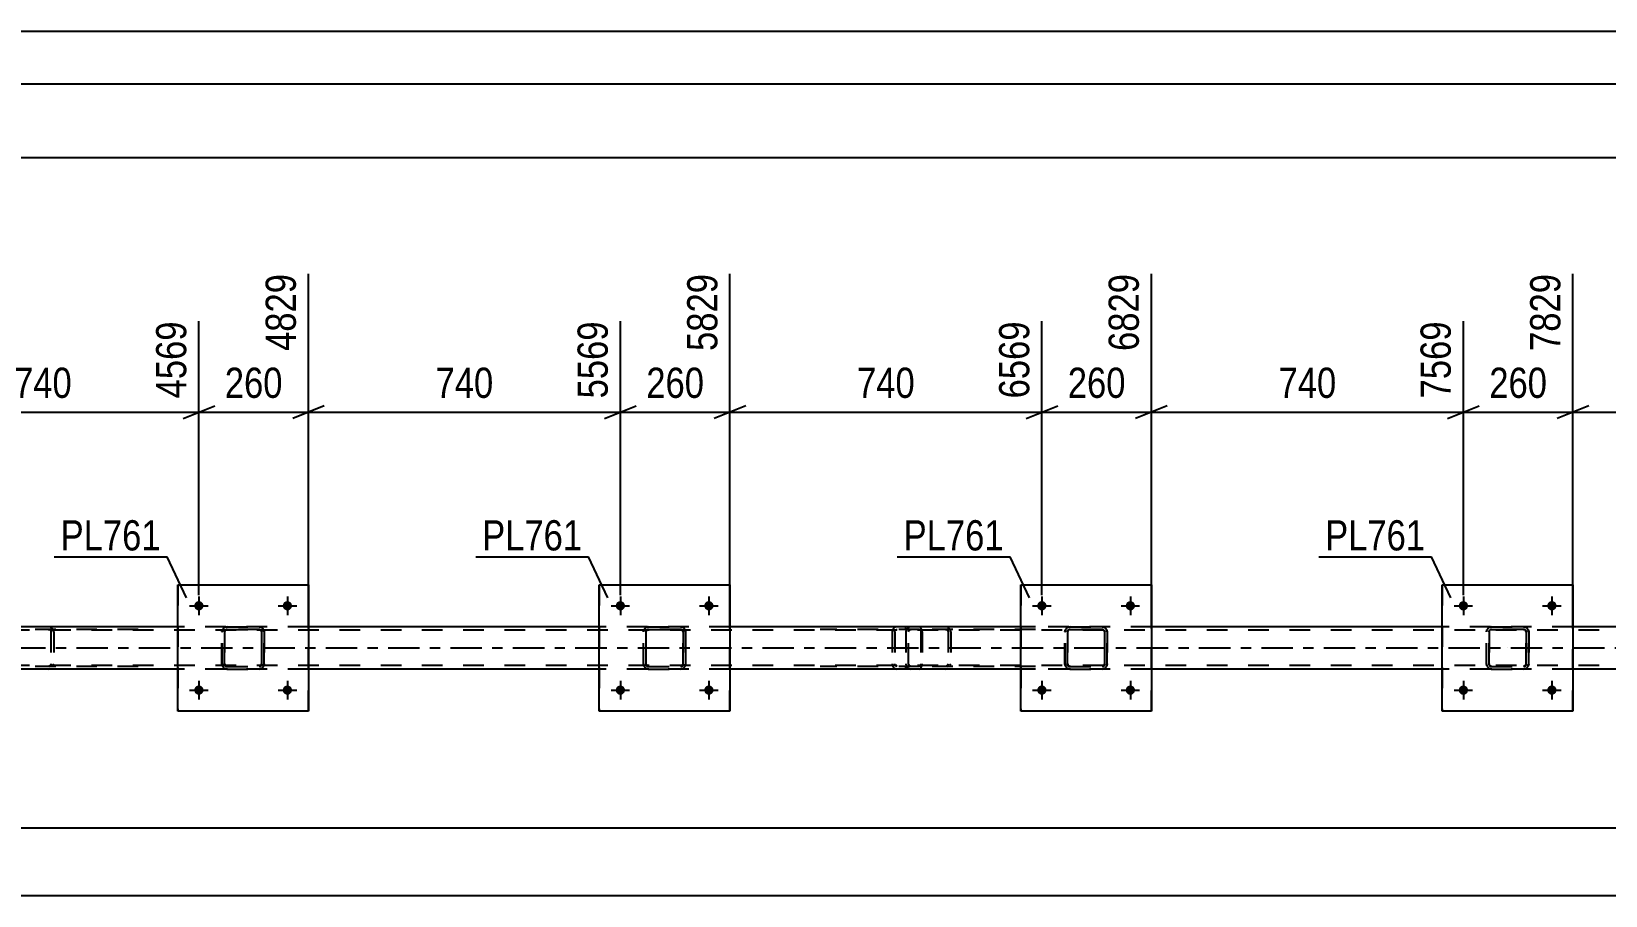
# Model space of a CAD drawing. Header units: millimetres. Extents: x 0 to 841, y 0 to 594.
# Drawn here: x 228.2 to 377.6, y 512 to 594 of the extents above; entities that cross this region are included whole.
import ezdxf

# ---------------------------------------------------------------- set-up
doc = ezdxf.new("R2010")
doc.units = ezdxf.units.MM
doc.linetypes.add('DXK_LINE_DOT2', pattern=[3.9198, 1.9599, -1.9599])
doc.linetypes.add('DXK_LINE_DOT3', pattern=[5.9187, 2.979, -0.9799, 0.9799, -0.9799])
doc.styles.add('Arial Narrow', font='ARIALN.TTF', dxfattribs={"height": 0.2})

# ---------------------------------------------------------------- blocks, each defined once
blk = doc.blocks.new('Unknown-317311647-1113')
at = {"color": 5, "linetype": 'Continuous'}
for p, q in [((841, 594), (0, 594)), ((836, 589), (5, 589))]:
    blk.add_line(p, q, dxfattribs=at)
blk = doc.blocks.new('Bolt-317311647-1471 - 1424')
at = {"linetype": 'Continuous'}
for points in [[(243.64, 539.53), (243.65, 539.62), (243.68, 539.71), (243.72, 539.79), (243.78, 539.86), (243.86, 539.91), (243.94, 539.95), (244.03, 539.97), (244.12, 539.97), (244.21, 539.95), (244.3, 539.91), (244.37, 539.86), (244.43, 539.79), (244.48, 539.71), (244.51, 539.62), (244.52, 539.53), (244.51, 539.44), (244.48, 539.35), (244.43, 539.27), (244.37, 539.21), (244.3, 539.15), (244.21, 539.11), (244.12, 539.1), (244.03, 539.1), (243.94, 539.11), (243.86, 539.15), (243.78, 539.21), (243.72, 539.27), (243.68, 539.35), (243.65, 539.44)], [(252.04, 539.53), (252.05, 539.62), (252.08, 539.71), (252.12, 539.79), (252.18, 539.86), (252.26, 539.91), (252.34, 539.95), (252.43, 539.97), (252.52, 539.97), (252.61, 539.95), (252.7, 539.91), (252.77, 539.86), (252.83, 539.79), (252.88, 539.71), (252.91, 539.62), (252.92, 539.53), (252.91, 539.44), (252.88, 539.35), (252.83, 539.27), (252.77, 539.21), (252.7, 539.15), (252.61, 539.11), (252.52, 539.1), (252.43, 539.1), (252.34, 539.11), (252.26, 539.15), (252.18, 539.21), (252.12, 539.27), (252.08, 539.35), (252.05, 539.44)]]:
    blk.add_hatch(color=1, dxfattribs=at).paths.add_polyline_path(points)
at = {"color": 1, "linetype": 'Continuous'}
for p, q in [((243.2, 539.53), (244.96, 539.53)), ((244.08, 540.41), (244.08, 538.65)), ((251.6, 539.53), (253.36, 539.53)), ((252.48, 540.41), (252.48, 538.65))]:
    blk.add_line(p, q, dxfattribs=at)
blk = doc.blocks.new('Part-317311647-1500 - 1424')
at = {"color": 7, "linetype": 'DXK_LINE_DOT2'}
for p, q in [((710.15, 537.21), (114.08, 537.21)), ((254.48, 537.53), (242.08, 537.53)), ((294.48, 537.53), (282.08, 537.53)), ((334.48, 537.53), (322.08, 537.53)), ((374.48, 537.53), (362.08, 537.53)), ((710.15, 533.85), (114.08, 533.85)), ((254.48, 533.53), (242.08, 533.53)), ((294.48, 533.53), (282.08, 533.53)), ((334.48, 533.53), (322.08, 533.53)), ((374.48, 533.53), (362.08, 533.53))]:
    blk.add_line(p, q, dxfattribs=at)
at = {"color": 2, "linetype": 'Continuous'}
for p, q in [((242.08, 537.53), (214.48, 537.53)), ((282.08, 537.53), (254.48, 537.53)), ((322.08, 537.53), (294.48, 537.53)), ((362.08, 537.53), (334.48, 537.53)), ((402.08, 537.53), (374.48, 537.53)), ((242.08, 533.53), (214.48, 533.53)), ((282.08, 533.53), (254.48, 533.53)), ((322.08, 533.53), (294.48, 533.53)), ((362.08, 533.53), (334.48, 533.53)), ((402.08, 533.53), (374.48, 533.53))]:
    blk.add_line(p, q, dxfattribs=at)
at = {"color": 7, "linetype": 'DXK_LINE_DOT3'}
blk.add_line((114.08, 535.53), (710.15, 535.53), dxfattribs=at)
blk = doc.blocks.new('Part-317311647-1552 - 1424')
at = {"color": 7, "linetype": 'DXK_LINE_DOT2'}
for p, q in [((311.21, 537.21), (311.17, 537.05)), ((311.17, 537.05), (311.17, 534.01)), ((311.21, 537.24), (311.21, 537.21)), ((311.43, 537.05), (311.45, 537.15)), ((311.43, 534.01), (311.43, 537.05)), ((311.45, 537.15), (311.51, 537.22)), ((311.69, 537.53), (311.49, 537.5)), ((311.51, 537.22), (311.59, 537.28)), ((311.59, 537.28), (311.69, 537.29)), ((323.46, 537.53), (311.69, 537.53)), ((323.46, 537.29), (311.69, 537.29)), ((315.12, 537.5), (314.92, 537.53)), ((314.92, 537.29), (315.02, 537.28)), ((315.02, 537.28), (315.1, 537.22)), ((315.1, 537.22), (315.16, 537.15)), ((315.16, 537.15), (315.18, 537.05)), ((315.18, 537.05), (315.18, 534.01)), ((315.4, 537.21), (315.39, 537.24)), ((315.43, 537.05), (315.4, 537.21)), ((315.43, 537.05), (315.43, 534.01)), ((311.17, 534.01), (311.18, 533.98)), ((311.18, 533.98), (311.2, 533.88)), ((311.2, 533.88), (311.21, 533.83)), ((311.45, 533.92), (311.43, 534.01)), ((311.51, 533.84), (311.45, 533.92)), ((311.49, 533.57), (311.69, 533.53)), ((311.59, 533.79), (311.51, 533.84)), ((311.69, 533.77), (311.59, 533.79)), ((323.46, 533.77), (311.69, 533.77)), ((323.46, 533.53), (311.69, 533.53)), ((315.02, 533.79), (314.92, 533.77)), ((314.92, 533.53), (315.12, 533.57)), ((315.1, 533.84), (315.02, 533.79)), ((315.16, 533.92), (315.1, 533.84)), ((315.18, 534.01), (315.16, 533.92)), ((315.39, 533.83), (315.4, 533.88)), ((315.4, 533.88), (315.42, 533.98)), ((315.42, 533.98), (315.43, 534.01))]:
    blk.add_line(p, q, dxfattribs=at)
for centre, start, end in [((311.67, 537.03), 110.7583, 155.68), ((314.94, 537.03), 24.32, 69.2417), ((311.67, 534.03), 204.32, 249.2417)]:
    blk.add_arc(centre, 0.496, start, end, dxfattribs=at)
blk = doc.blocks.new('Bolt-317311647-1465 - 1424')
at = {"linetype": 'Continuous'}
for points in [[(363.64, 539.53), (363.65, 539.62), (363.68, 539.71), (363.72, 539.79), (363.79, 539.86), (363.86, 539.91), (363.94, 539.95), (364.03, 539.97), (364.13, 539.97), (364.22, 539.95), (364.3, 539.91), (364.38, 539.86), (364.44, 539.79), (364.48, 539.71), (364.51, 539.62), (364.52, 539.53), (364.51, 539.44), (364.48, 539.35), (364.44, 539.27), (364.38, 539.21), (364.3, 539.15), (364.22, 539.11), (364.13, 539.1), (364.03, 539.1), (363.94, 539.11), (363.86, 539.15), (363.79, 539.21), (363.72, 539.27), (363.68, 539.35), (363.65, 539.44)], [(372.04, 539.53), (372.05, 539.62), (372.08, 539.71), (372.12, 539.79), (372.19, 539.86), (372.26, 539.91), (372.34, 539.95), (372.43, 539.97), (372.53, 539.97), (372.62, 539.95), (372.7, 539.91), (372.78, 539.86), (372.84, 539.79), (372.88, 539.71), (372.91, 539.62), (372.92, 539.53), (372.91, 539.44), (372.88, 539.35), (372.84, 539.27), (372.78, 539.21), (372.7, 539.15), (372.62, 539.11), (372.53, 539.1), (372.43, 539.1), (372.34, 539.11), (372.26, 539.15), (372.19, 539.21), (372.12, 539.27), (372.08, 539.35), (372.05, 539.44)]]:
    blk.add_hatch(color=1, dxfattribs=at).paths.add_polyline_path(points)
at = {"color": 1, "linetype": 'Continuous'}
for p, q in [((363.2, 539.53), (364.96, 539.53)), ((364.08, 540.41), (364.08, 538.65)), ((371.6, 539.53), (373.36, 539.53)), ((372.48, 540.41), (372.48, 538.65))]:
    blk.add_line(p, q, dxfattribs=at)
blk = doc.blocks.new('Bolt-317311647-1466 - 1424')
at = {"linetype": 'Continuous'}
for points in [[(363.64, 531.53), (363.65, 531.62), (363.68, 531.71), (363.72, 531.79), (363.79, 531.86), (363.86, 531.91), (363.94, 531.95), (364.03, 531.97), (364.13, 531.97), (364.22, 531.95), (364.3, 531.91), (364.38, 531.86), (364.44, 531.79), (364.48, 531.71), (364.51, 531.62), (364.52, 531.53), (364.51, 531.44), (364.48, 531.35), (364.44, 531.27), (364.38, 531.21), (364.3, 531.15), (364.22, 531.11), (364.13, 531.1), (364.03, 531.1), (363.94, 531.11), (363.86, 531.15), (363.79, 531.21), (363.72, 531.27), (363.68, 531.35), (363.65, 531.44)], [(372.04, 531.53), (372.05, 531.62), (372.08, 531.71), (372.12, 531.79), (372.19, 531.86), (372.26, 531.91), (372.34, 531.95), (372.43, 531.97), (372.53, 531.97), (372.62, 531.95), (372.7, 531.91), (372.78, 531.86), (372.84, 531.79), (372.88, 531.71), (372.91, 531.62), (372.92, 531.53), (372.91, 531.44), (372.88, 531.35), (372.84, 531.27), (372.78, 531.21), (372.7, 531.15), (372.62, 531.11), (372.53, 531.1), (372.43, 531.1), (372.34, 531.11), (372.26, 531.15), (372.19, 531.21), (372.12, 531.27), (372.08, 531.35), (372.05, 531.44)]]:
    blk.add_hatch(color=1, dxfattribs=at).paths.add_polyline_path(points)
at = {"color": 1, "linetype": 'Continuous'}
for p, q in [((364.08, 532.41), (364.08, 530.65)), ((372.48, 532.41), (372.48, 530.65)), ((363.2, 531.53), (364.96, 531.53)), ((371.6, 531.53), (373.36, 531.53))]:
    blk.add_line(p, q, dxfattribs=at)
blk = doc.blocks.new('Bolt-317311647-1467 - 1424')
at = {"linetype": 'Continuous'}
for points in [[(323.64, 539.53), (323.65, 539.62), (323.68, 539.71), (323.72, 539.79), (323.78, 539.86), (323.86, 539.91), (323.94, 539.95), (324.03, 539.97), (324.12, 539.97), (324.21, 539.95), (324.3, 539.91), (324.37, 539.86), (324.43, 539.79), (324.48, 539.71), (324.51, 539.62), (324.52, 539.53), (324.51, 539.44), (324.48, 539.35), (324.43, 539.27), (324.37, 539.21), (324.3, 539.15), (324.21, 539.11), (324.12, 539.1), (324.03, 539.1), (323.94, 539.11), (323.86, 539.15), (323.78, 539.21), (323.72, 539.27), (323.68, 539.35), (323.65, 539.44)], [(332.04, 539.53), (332.05, 539.62), (332.08, 539.71), (332.12, 539.79), (332.18, 539.86), (332.26, 539.91), (332.34, 539.95), (332.43, 539.97), (332.52, 539.97), (332.61, 539.95), (332.7, 539.91), (332.77, 539.86), (332.83, 539.79), (332.88, 539.71), (332.91, 539.62), (332.92, 539.53), (332.91, 539.44), (332.88, 539.35), (332.83, 539.27), (332.77, 539.21), (332.7, 539.15), (332.61, 539.11), (332.52, 539.1), (332.43, 539.1), (332.34, 539.11), (332.26, 539.15), (332.18, 539.21), (332.12, 539.27), (332.08, 539.35), (332.05, 539.44)]]:
    blk.add_hatch(color=1, dxfattribs=at).paths.add_polyline_path(points)
at = {"color": 1, "linetype": 'Continuous'}
for p, q in [((323.2, 539.53), (324.96, 539.53)), ((324.08, 540.41), (324.08, 538.65)), ((331.6, 539.53), (333.36, 539.53)), ((332.48, 540.41), (332.48, 538.65))]:
    blk.add_line(p, q, dxfattribs=at)
blk = doc.blocks.new('Bolt-317311647-1468 - 1424')
at = {"linetype": 'Continuous'}
for points in [[(323.64, 531.53), (323.65, 531.62), (323.68, 531.71), (323.72, 531.79), (323.78, 531.86), (323.86, 531.91), (323.94, 531.95), (324.03, 531.97), (324.12, 531.97), (324.21, 531.95), (324.3, 531.91), (324.37, 531.86), (324.43, 531.79), (324.48, 531.71), (324.51, 531.62), (324.52, 531.53), (324.51, 531.44), (324.48, 531.35), (324.43, 531.27), (324.37, 531.21), (324.3, 531.15), (324.21, 531.11), (324.12, 531.1), (324.03, 531.1), (323.94, 531.11), (323.86, 531.15), (323.78, 531.21), (323.72, 531.27), (323.68, 531.35), (323.65, 531.44)], [(332.04, 531.53), (332.05, 531.62), (332.08, 531.71), (332.12, 531.79), (332.18, 531.86), (332.26, 531.91), (332.34, 531.95), (332.43, 531.97), (332.52, 531.97), (332.61, 531.95), (332.7, 531.91), (332.77, 531.86), (332.83, 531.79), (332.88, 531.71), (332.91, 531.62), (332.92, 531.53), (332.91, 531.44), (332.88, 531.35), (332.83, 531.27), (332.77, 531.21), (332.7, 531.15), (332.61, 531.11), (332.52, 531.1), (332.43, 531.1), (332.34, 531.11), (332.26, 531.15), (332.18, 531.21), (332.12, 531.27), (332.08, 531.35), (332.05, 531.44)]]:
    blk.add_hatch(color=1, dxfattribs=at).paths.add_polyline_path(points)
at = {"color": 1, "linetype": 'Continuous'}
for p, q in [((324.08, 532.41), (324.08, 530.65)), ((332.48, 532.41), (332.48, 530.65)), ((323.2, 531.53), (324.96, 531.53)), ((331.6, 531.53), (333.36, 531.53))]:
    blk.add_line(p, q, dxfattribs=at)
blk = doc.blocks.new('Bolt-317311647-1469 - 1424')
at = {"linetype": 'Continuous'}
for points in [[(283.64, 539.53), (283.65, 539.62), (283.68, 539.71), (283.72, 539.79), (283.78, 539.86), (283.86, 539.91), (283.94, 539.95), (284.03, 539.97), (284.12, 539.97), (284.21, 539.95), (284.3, 539.91), (284.37, 539.86), (284.43, 539.79), (284.48, 539.71), (284.51, 539.62), (284.52, 539.53), (284.51, 539.44), (284.48, 539.35), (284.43, 539.27), (284.37, 539.21), (284.3, 539.15), (284.21, 539.11), (284.12, 539.1), (284.03, 539.1), (283.94, 539.11), (283.86, 539.15), (283.78, 539.21), (283.72, 539.27), (283.68, 539.35), (283.65, 539.44)], [(292.04, 539.53), (292.05, 539.62), (292.08, 539.71), (292.12, 539.79), (292.18, 539.86), (292.26, 539.91), (292.34, 539.95), (292.43, 539.97), (292.52, 539.97), (292.61, 539.95), (292.7, 539.91), (292.77, 539.86), (292.83, 539.79), (292.88, 539.71), (292.91, 539.62), (292.92, 539.53), (292.91, 539.44), (292.88, 539.35), (292.83, 539.27), (292.77, 539.21), (292.7, 539.15), (292.61, 539.11), (292.52, 539.1), (292.43, 539.1), (292.34, 539.11), (292.26, 539.15), (292.18, 539.21), (292.12, 539.27), (292.08, 539.35), (292.05, 539.44)]]:
    blk.add_hatch(color=1, dxfattribs=at).paths.add_polyline_path(points)
at = {"color": 1, "linetype": 'Continuous'}
for p, q in [((283.2, 539.53), (284.96, 539.53)), ((284.08, 540.41), (284.08, 538.65)), ((291.6, 539.53), (293.36, 539.53)), ((292.48, 540.41), (292.48, 538.65))]:
    blk.add_line(p, q, dxfattribs=at)
blk = doc.blocks.new('Bolt-317311647-1470 - 1424')
at = {"linetype": 'Continuous'}
for points in [[(283.64, 531.53), (283.65, 531.62), (283.68, 531.71), (283.72, 531.79), (283.78, 531.86), (283.86, 531.91), (283.94, 531.95), (284.03, 531.97), (284.12, 531.97), (284.21, 531.95), (284.3, 531.91), (284.37, 531.86), (284.43, 531.79), (284.48, 531.71), (284.51, 531.62), (284.52, 531.53), (284.51, 531.44), (284.48, 531.35), (284.43, 531.27), (284.37, 531.21), (284.3, 531.15), (284.21, 531.11), (284.12, 531.1), (284.03, 531.1), (283.94, 531.11), (283.86, 531.15), (283.78, 531.21), (283.72, 531.27), (283.68, 531.35), (283.65, 531.44)], [(292.04, 531.53), (292.05, 531.62), (292.08, 531.71), (292.12, 531.79), (292.18, 531.86), (292.26, 531.91), (292.34, 531.95), (292.43, 531.97), (292.52, 531.97), (292.61, 531.95), (292.7, 531.91), (292.77, 531.86), (292.83, 531.79), (292.88, 531.71), (292.91, 531.62), (292.92, 531.53), (292.91, 531.44), (292.88, 531.35), (292.83, 531.27), (292.77, 531.21), (292.7, 531.15), (292.61, 531.11), (292.52, 531.1), (292.43, 531.1), (292.34, 531.11), (292.26, 531.15), (292.18, 531.21), (292.12, 531.27), (292.08, 531.35), (292.05, 531.44)]]:
    blk.add_hatch(color=1, dxfattribs=at).paths.add_polyline_path(points)
at = {"color": 1, "linetype": 'Continuous'}
for p, q in [((284.08, 532.41), (284.08, 530.65)), ((292.48, 532.41), (292.48, 530.65)), ((283.2, 531.53), (284.96, 531.53)), ((291.6, 531.53), (293.36, 531.53))]:
    blk.add_line(p, q, dxfattribs=at)
blk = doc.blocks.new('Bolt-317311647-1472 - 1424')
at = {"linetype": 'Continuous'}
for points in [[(243.64, 531.53), (243.65, 531.62), (243.68, 531.71), (243.72, 531.79), (243.78, 531.86), (243.86, 531.91), (243.94, 531.95), (244.03, 531.97), (244.12, 531.97), (244.21, 531.95), (244.3, 531.91), (244.37, 531.86), (244.43, 531.79), (244.48, 531.71), (244.51, 531.62), (244.52, 531.53), (244.51, 531.44), (244.48, 531.35), (244.43, 531.27), (244.37, 531.21), (244.3, 531.15), (244.21, 531.11), (244.12, 531.1), (244.03, 531.1), (243.94, 531.11), (243.86, 531.15), (243.78, 531.21), (243.72, 531.27), (243.68, 531.35), (243.65, 531.44)], [(252.04, 531.53), (252.05, 531.62), (252.08, 531.71), (252.12, 531.79), (252.18, 531.86), (252.26, 531.91), (252.34, 531.95), (252.43, 531.97), (252.52, 531.97), (252.61, 531.95), (252.7, 531.91), (252.77, 531.86), (252.83, 531.79), (252.88, 531.71), (252.91, 531.62), (252.92, 531.53), (252.91, 531.44), (252.88, 531.35), (252.83, 531.27), (252.77, 531.21), (252.7, 531.15), (252.61, 531.11), (252.52, 531.1), (252.43, 531.1), (252.34, 531.11), (252.26, 531.15), (252.18, 531.21), (252.12, 531.27), (252.08, 531.35), (252.05, 531.44)]]:
    blk.add_hatch(color=1, dxfattribs=at).paths.add_polyline_path(points)
at = {"color": 1, "linetype": 'Continuous'}
for p, q in [((244.08, 532.41), (244.08, 530.65)), ((252.48, 532.41), (252.48, 530.65)), ((243.2, 531.53), (244.96, 531.53)), ((251.6, 531.53), (253.36, 531.53))]:
    blk.add_line(p, q, dxfattribs=at)
blk = doc.blocks.new('Part-317311647-1551 - 1424')
at = {"color": 7, "linetype": 'DXK_LINE_DOT2'}
for p, q in [((226.07, 537.21), (226.04, 537.05)), ((226.04, 537.05), (226.04, 534.01)), ((226.08, 537.24), (226.07, 537.21)), ((226.3, 537.05), (226.32, 537.15)), ((226.3, 534.01), (226.3, 537.05)), ((226.32, 537.15), (226.37, 537.22)), ((226.55, 537.53), (226.36, 537.5)), ((226.37, 537.22), (226.45, 537.28)), ((226.45, 537.28), (226.55, 537.29)), ((238.33, 537.53), (226.55, 537.53)), ((238.33, 537.29), (226.55, 537.29)), ((229.98, 537.5), (229.79, 537.53)), ((229.79, 537.29), (229.88, 537.28)), ((229.88, 537.28), (229.97, 537.22)), ((229.97, 537.22), (230.02, 537.15)), ((230.02, 537.15), (230.04, 537.05)), ((230.04, 537.05), (230.04, 534.01)), ((230.26, 537.21), (230.26, 537.24)), ((230.3, 537.05), (230.26, 537.21)), ((230.3, 537.05), (230.3, 534.01)), ((226.04, 534.01), (226.05, 533.98)), ((226.05, 533.98), (226.07, 533.88)), ((226.07, 533.88), (226.08, 533.83)), ((226.32, 533.92), (226.3, 534.01)), ((226.37, 533.84), (226.32, 533.92)), ((226.36, 533.57), (226.55, 533.53)), ((226.45, 533.79), (226.37, 533.84)), ((226.55, 533.77), (226.45, 533.79)), ((238.33, 533.77), (226.55, 533.77)), ((238.33, 533.53), (226.55, 533.53)), ((229.88, 533.79), (229.79, 533.77)), ((229.79, 533.53), (229.98, 533.57)), ((229.97, 533.84), (229.88, 533.79)), ((230.02, 533.92), (229.97, 533.84)), ((230.04, 534.01), (230.02, 533.92)), ((230.26, 533.83), (230.27, 533.88)), ((230.27, 533.88), (230.29, 533.98)), ((230.29, 533.98), (230.3, 534.01))]:
    blk.add_line(p, q, dxfattribs=at)
for centre, start, end in [((226.53, 537.03), 110.7583, 155.68), ((229.81, 537.03), 24.32, 69.2417), ((226.53, 534.03), 204.32, 249.2417)]:
    blk.add_arc(centre, 0.496, start, end, dxfattribs=at)
blk = doc.blocks.new('Part-317311647-1612 - 1424')
at = {"color": 2, "linetype": 'Continuous'}
for p, q in [((362.08, 529.53), (362.08, 541.53)), ((362.08, 541.53), (362.08, 541.53)), ((362.08, 541.53), (374.48, 541.53)), ((374.48, 541.53), (374.48, 529.53)), ((362.08, 529.53), (362.08, 529.53)), ((374.48, 529.53), (362.08, 529.53))]:
    blk.add_line(p, q, dxfattribs=at)
at = {"color": 7, "linetype": 'DXK_LINE_DOT2'}
for p, q in [((362.08, 541.53), (362.08, 529.53)), ((362.08, 541.53), (362.08, 541.53)), ((374.48, 529.53), (374.48, 541.53)), ((362.08, 529.53), (362.08, 529.53))]:
    blk.add_line(p, q, dxfattribs=at)
blk = doc.blocks.new('Part-317311647-1613 - 1424')
at = {"color": 7, "linetype": 'DXK_LINE_DOT2'}
for p, q in [((366.28, 537.05), (366.31, 537.24)), ((366.32, 537.24), (366.28, 537.05)), ((366.28, 534.01), (366.28, 537.05)), ((366.28, 537.05), (366.28, 537.05)), ((366.28, 534.01), (366.28, 537.05)), ((366.53, 537.15), (366.52, 537.05)), ((366.52, 537.05), (366.54, 537.14)), ((366.52, 534.01), (366.52, 537.05)), ((366.52, 537.05), (366.52, 537.05)), ((366.52, 537.05), (366.52, 534.01)), ((366.59, 537.22), (366.53, 537.15)), ((366.54, 537.14), (366.59, 537.22)), ((366.57, 537.5), (366.76, 537.53)), ((366.76, 537.53), (366.58, 537.5)), ((366.66, 537.28), (366.59, 537.22)), ((366.59, 537.22), (366.67, 537.27)), ((366.76, 537.29), (366.66, 537.28)), ((366.67, 537.27), (366.76, 537.29)), ((366.76, 537.53), (369.8, 537.53)), ((366.76, 537.53), (366.76, 537.53)), ((366.76, 537.53), (369.8, 537.53)), ((366.76, 537.29), (369.8, 537.29)), ((366.76, 537.29), (366.76, 537.29)), ((369.8, 537.29), (366.76, 537.29)), ((369.8, 537.53), (369.8, 537.53)), ((369.8, 537.53), (369.98, 537.5)), ((369.98, 537.5), (369.8, 537.53)), ((369.8, 537.29), (369.8, 537.29)), ((369.8, 537.29), (369.89, 537.27)), ((369.89, 537.28), (369.8, 537.29)), ((369.89, 537.28), (369.89, 537.27)), ((369.97, 537.22), (369.89, 537.28)), ((369.89, 537.27), (369.97, 537.22)), ((369.97, 537.22), (370.02, 537.14)), ((370.02, 537.15), (369.97, 537.22)), ((370.04, 537.05), (370.02, 537.15)), ((370.02, 537.14), (370.04, 537.05)), ((370.04, 534.01), (370.04, 537.05)), ((370.04, 537.05), (370.04, 537.05)), ((370.04, 537.05), (370.04, 534.01)), ((370.24, 537.24), (370.28, 537.05)), ((370.28, 537.05), (370.24, 537.24)), ((370.28, 534.01), (370.28, 537.05)), ((370.28, 537.05), (370.28, 537.05)), ((370.28, 537.05), (370.28, 534.01)), ((366.28, 534.01), (366.28, 534.01)), ((366.31, 533.83), (366.28, 534.01)), ((366.28, 534.01), (366.32, 533.83)), ((366.52, 534.01), (366.52, 534.01)), ((366.54, 533.92), (366.52, 534.01)), ((366.52, 534.01), (366.53, 533.92)), ((366.53, 533.92), (366.59, 533.84)), ((366.59, 533.84), (366.54, 533.92)), ((366.57, 533.57), (366.58, 533.57)), ((366.76, 533.53), (366.57, 533.57)), ((366.58, 533.57), (366.76, 533.53)), ((366.67, 533.79), (366.59, 533.84)), ((366.59, 533.84), (366.66, 533.79)), ((366.66, 533.79), (366.76, 533.77)), ((366.76, 533.77), (366.67, 533.79)), ((366.76, 533.77), (369.8, 533.77)), ((366.76, 533.77), (366.76, 533.77)), ((366.76, 533.77), (369.8, 533.77)), ((366.76, 533.53), (369.8, 533.53)), ((366.76, 533.53), (366.76, 533.53)), ((366.76, 533.53), (369.8, 533.53)), ((369.89, 533.79), (369.8, 533.77)), ((369.8, 533.77), (369.89, 533.79)), ((369.8, 533.77), (369.8, 533.77)), ((369.98, 533.57), (369.8, 533.53)), ((369.8, 533.53), (369.98, 533.57)), ((369.8, 533.53), (369.8, 533.53)), ((369.97, 533.84), (369.89, 533.79)), ((369.89, 533.79), (369.97, 533.84)), ((370.02, 533.92), (369.97, 533.84)), ((369.97, 533.84), (370.02, 533.92)), ((370.04, 534.01), (370.02, 533.92)), ((370.02, 533.92), (370.04, 534.01)), ((370.04, 534.01), (370.04, 534.01)), ((370.28, 534.01), (370.24, 533.83)), ((370.24, 533.83), (370.28, 534.01)), ((370.28, 534.01), (370.28, 534.01))]:
    blk.add_line(p, q, dxfattribs=at)
at = {"color": 7, "linetype": 'DXK_LINE_DOT3'}
blk.add_line((368.28, 535.53), (368.27, 535.53), dxfattribs=at)
at = {"color": 7, "linetype": 'DXK_LINE_DOT2'}
for centre, start, end in [((366.76, 537.05), 112.5, 157.5), ((366.76, 537.05), 112.5, 157.5), ((369.8, 537.05), 22.5, 67.5), ((369.8, 537.05), 22.5, 67.5), ((366.76, 534.01), 202.5, 247.5), ((366.76, 534.01), 202.5, 247.5), ((369.8, 534.01), 292.5, 337.5), ((369.8, 534.01), 292.5, 337.5)]:
    blk.add_arc(centre, 0.48, start, end, dxfattribs=at)
blk = doc.blocks.new('Part-317311647-1618 - 1424')
at = {"color": 2, "linetype": 'Continuous'}
for p, q in [((322.08, 529.53), (322.08, 541.53)), ((322.08, 541.53), (322.08, 541.53)), ((322.08, 541.53), (334.48, 541.53)), ((334.48, 541.53), (334.48, 529.53)), ((322.08, 529.53), (322.08, 529.53)), ((334.48, 529.53), (322.08, 529.53))]:
    blk.add_line(p, q, dxfattribs=at)
at = {"color": 7, "linetype": 'DXK_LINE_DOT2'}
for p, q in [((322.08, 541.53), (322.08, 529.53)), ((322.08, 541.53), (322.08, 541.53)), ((334.48, 529.53), (334.48, 541.53)), ((322.08, 529.53), (322.08, 529.53))]:
    blk.add_line(p, q, dxfattribs=at)
blk = doc.blocks.new('Part-317311647-1619 - 1424')
at = {"color": 7, "linetype": 'DXK_LINE_DOT2'}
for p, q in [((326.27, 537.05), (326.31, 537.24)), ((326.27, 537.05), (326.28, 537.05)), ((326.27, 534.01), (326.27, 537.05)), ((326.31, 537.24), (326.28, 537.05)), ((326.28, 534.01), (326.28, 537.05)), ((326.53, 537.15), (326.51, 537.05)), ((326.52, 537.05), (326.51, 537.05)), ((326.51, 537.05), (326.51, 534.01)), ((326.52, 537.05), (326.54, 537.14)), ((326.52, 534.01), (326.52, 537.05)), ((326.58, 537.22), (326.53, 537.15)), ((326.54, 537.14), (326.59, 537.22)), ((326.57, 537.5), (326.75, 537.53)), ((326.76, 537.53), (326.57, 537.5)), ((326.66, 537.28), (326.58, 537.22)), ((326.59, 537.22), (326.67, 537.27)), ((326.75, 537.29), (326.66, 537.28)), ((326.67, 537.27), (326.76, 537.29)), ((326.76, 537.53), (326.75, 537.53)), ((326.75, 537.53), (329.79, 537.53)), ((326.75, 537.29), (326.76, 537.29)), ((329.79, 537.29), (326.75, 537.29)), ((326.76, 537.53), (329.8, 537.53)), ((326.76, 537.29), (329.8, 537.29)), ((329.79, 537.53), (329.8, 537.53)), ((329.79, 537.53), (329.98, 537.5)), ((329.8, 537.29), (329.79, 537.29)), ((329.89, 537.28), (329.79, 537.29)), ((329.98, 537.5), (329.8, 537.53)), ((329.8, 537.29), (329.89, 537.27)), ((329.89, 537.28), (329.89, 537.27)), ((329.96, 537.22), (329.89, 537.28)), ((329.89, 537.27), (329.97, 537.22)), ((330.02, 537.15), (329.96, 537.22)), ((329.97, 537.22), (330.02, 537.14)), ((330.03, 537.05), (330.02, 537.15)), ((330.02, 537.14), (330.04, 537.05)), ((330.04, 537.05), (330.03, 537.05)), ((330.03, 537.05), (330.03, 534.01)), ((330.04, 534.01), (330.04, 537.05)), ((330.24, 537.24), (330.27, 537.05)), ((330.28, 537.05), (330.24, 537.24)), ((330.28, 537.05), (330.27, 537.05)), ((330.27, 537.05), (330.27, 534.01)), ((330.28, 534.01), (330.28, 537.05)), ((326.28, 534.01), (326.27, 534.01)), ((326.31, 533.83), (326.27, 534.01)), ((326.28, 534.01), (326.31, 533.83)), ((326.51, 534.01), (326.52, 534.01)), ((326.51, 534.01), (326.53, 533.92)), ((326.54, 533.92), (326.52, 534.01)), ((326.53, 533.92), (326.58, 533.84)), ((326.59, 533.84), (326.54, 533.92)), ((326.57, 533.57), (326.57, 533.57)), ((326.75, 533.53), (326.57, 533.57)), ((326.57, 533.57), (326.76, 533.53)), ((326.58, 533.84), (326.66, 533.79)), ((326.67, 533.79), (326.59, 533.84)), ((326.66, 533.79), (326.75, 533.77)), ((326.76, 533.77), (326.67, 533.79)), ((326.76, 533.77), (326.75, 533.77)), ((326.75, 533.77), (329.79, 533.77)), ((326.76, 533.53), (326.75, 533.53)), ((326.75, 533.53), (329.79, 533.53)), ((326.76, 533.77), (329.8, 533.77)), ((326.76, 533.53), (329.8, 533.53)), ((329.79, 533.77), (329.89, 533.79)), ((329.79, 533.77), (329.8, 533.77)), ((329.98, 533.57), (329.79, 533.53)), ((329.79, 533.53), (329.8, 533.53)), ((329.89, 533.79), (329.8, 533.77)), ((329.8, 533.53), (329.98, 533.57)), ((329.97, 533.84), (329.89, 533.79)), ((329.89, 533.79), (329.96, 533.84)), ((329.96, 533.84), (330.02, 533.92)), ((330.02, 533.92), (329.97, 533.84)), ((330.04, 534.01), (330.02, 533.92)), ((330.02, 533.92), (330.03, 534.01)), ((330.03, 534.01), (330.04, 534.01)), ((330.27, 534.01), (330.24, 533.83)), ((330.24, 533.83), (330.28, 534.01)), ((330.27, 534.01), (330.28, 534.01))]:
    blk.add_line(p, q, dxfattribs=at)
at = {"color": 7, "linetype": 'DXK_LINE_DOT3'}
blk.add_line((328.28, 535.53), (328.27, 535.53), dxfattribs=at)
at = {"color": 7, "linetype": 'DXK_LINE_DOT2'}
for centre, start, end in [((326.75, 537.05), 112.5, 157.5), ((326.76, 537.05), 112.5, 157.5), ((329.79, 537.05), 22.5, 67.5), ((329.8, 537.05), 22.5, 67.5), ((326.75, 534.01), 202.5, 247.5), ((326.76, 534.01), 202.5, 247.5), ((329.79, 534.01), 292.5, 337.5), ((329.8, 534.01), 292.5, 337.5)]:
    blk.add_arc(centre, 0.48, start, end, dxfattribs=at)
blk = doc.blocks.new('Part-317311647-1624 - 1424')
at = {"color": 2, "linetype": 'Continuous'}
for p, q in [((282.08, 529.53), (282.08, 541.53)), ((282.08, 541.53), (282.08, 541.53)), ((282.08, 541.53), (294.48, 541.53)), ((294.48, 541.53), (294.48, 529.53)), ((282.08, 529.53), (282.08, 529.53)), ((294.48, 529.53), (282.08, 529.53))]:
    blk.add_line(p, q, dxfattribs=at)
at = {"color": 7, "linetype": 'DXK_LINE_DOT2'}
for p, q in [((282.08, 541.53), (282.08, 529.53)), ((282.08, 541.53), (282.08, 541.53)), ((294.48, 529.53), (294.48, 541.53)), ((282.08, 529.53), (282.08, 529.53))]:
    blk.add_line(p, q, dxfattribs=at)
blk = doc.blocks.new('Part-317311647-1625 - 1424')
at = {"color": 7, "linetype": 'DXK_LINE_DOT2'}
for p, q in [((286.27, 537.05), (286.31, 537.24)), ((286.27, 537.05), (286.28, 537.05)), ((286.27, 534.01), (286.27, 537.05)), ((286.31, 537.24), (286.28, 537.05)), ((286.28, 534.01), (286.28, 537.05)), ((286.53, 537.15), (286.51, 537.05)), ((286.52, 537.05), (286.51, 537.05)), ((286.51, 537.05), (286.51, 534.01)), ((286.52, 537.05), (286.54, 537.14)), ((286.52, 534.01), (286.52, 537.05)), ((286.58, 537.22), (286.53, 537.15)), ((286.54, 537.14), (286.59, 537.22)), ((286.57, 537.5), (286.75, 537.53)), ((286.76, 537.53), (286.57, 537.5)), ((286.66, 537.28), (286.58, 537.22)), ((286.59, 537.22), (286.67, 537.27)), ((286.75, 537.29), (286.66, 537.28)), ((286.67, 537.27), (286.76, 537.29)), ((286.76, 537.53), (286.75, 537.53)), ((286.75, 537.53), (289.79, 537.53)), ((286.75, 537.29), (286.76, 537.29)), ((289.79, 537.29), (286.75, 537.29)), ((286.76, 537.53), (289.8, 537.53)), ((286.76, 537.29), (289.8, 537.29)), ((289.79, 537.53), (289.8, 537.53)), ((289.79, 537.53), (289.98, 537.5)), ((289.8, 537.29), (289.79, 537.29)), ((289.89, 537.28), (289.79, 537.29)), ((289.98, 537.5), (289.8, 537.53)), ((289.8, 537.29), (289.89, 537.27)), ((289.89, 537.28), (289.89, 537.27)), ((289.96, 537.22), (289.89, 537.28)), ((289.89, 537.27), (289.97, 537.22)), ((290.02, 537.15), (289.96, 537.22)), ((289.97, 537.22), (290.02, 537.14)), ((290.03, 537.05), (290.02, 537.15)), ((290.02, 537.14), (290.04, 537.05)), ((290.04, 537.05), (290.03, 537.05)), ((290.03, 537.05), (290.03, 534.01)), ((290.04, 534.01), (290.04, 537.05)), ((290.24, 537.24), (290.27, 537.05)), ((290.28, 537.05), (290.24, 537.24)), ((290.28, 537.05), (290.27, 537.05)), ((290.27, 537.05), (290.27, 534.01)), ((290.28, 534.01), (290.28, 537.05)), ((286.28, 534.01), (286.27, 534.01)), ((286.31, 533.83), (286.27, 534.01)), ((286.28, 534.01), (286.31, 533.83)), ((286.51, 534.01), (286.52, 534.01)), ((286.51, 534.01), (286.53, 533.92)), ((286.54, 533.92), (286.52, 534.01)), ((286.53, 533.92), (286.58, 533.84)), ((286.59, 533.84), (286.54, 533.92)), ((286.57, 533.57), (286.57, 533.57)), ((286.75, 533.53), (286.57, 533.57)), ((286.57, 533.57), (286.76, 533.53)), ((286.58, 533.84), (286.66, 533.79)), ((286.67, 533.79), (286.59, 533.84)), ((286.66, 533.79), (286.75, 533.77)), ((286.76, 533.77), (286.67, 533.79)), ((286.76, 533.77), (286.75, 533.77)), ((286.75, 533.77), (289.79, 533.77)), ((286.76, 533.53), (286.75, 533.53)), ((286.75, 533.53), (289.79, 533.53)), ((286.76, 533.77), (289.8, 533.77)), ((286.76, 533.53), (289.8, 533.53)), ((289.79, 533.77), (289.89, 533.79)), ((289.79, 533.77), (289.8, 533.77)), ((289.98, 533.57), (289.79, 533.53)), ((289.79, 533.53), (289.8, 533.53)), ((289.89, 533.79), (289.8, 533.77)), ((289.8, 533.53), (289.98, 533.57)), ((289.97, 533.84), (289.89, 533.79)), ((289.89, 533.79), (289.96, 533.84)), ((289.96, 533.84), (290.02, 533.92)), ((290.02, 533.92), (289.97, 533.84)), ((290.04, 534.01), (290.02, 533.92)), ((290.02, 533.92), (290.03, 534.01)), ((290.03, 534.01), (290.04, 534.01)), ((290.27, 534.01), (290.24, 533.83)), ((290.24, 533.83), (290.28, 534.01)), ((290.27, 534.01), (290.28, 534.01))]:
    blk.add_line(p, q, dxfattribs=at)
at = {"color": 7, "linetype": 'DXK_LINE_DOT3'}
blk.add_line((288.28, 535.53), (288.27, 535.53), dxfattribs=at)
at = {"color": 7, "linetype": 'DXK_LINE_DOT2'}
for centre, start, end in [((286.75, 537.05), 112.5, 157.5), ((286.76, 537.05), 112.5, 157.5), ((289.79, 537.05), 22.5, 67.5), ((289.8, 537.05), 22.5, 67.5), ((286.75, 534.01), 202.5, 247.5), ((286.76, 534.01), 202.5, 247.5), ((289.79, 534.01), 292.5, 337.5), ((289.8, 534.01), 292.5, 337.5)]:
    blk.add_arc(centre, 0.48, start, end, dxfattribs=at)
blk = doc.blocks.new('Part-317311647-1630 - 1424')
at = {"color": 2, "linetype": 'Continuous'}
for p, q in [((242.08, 529.53), (242.08, 541.53)), ((242.08, 541.53), (242.08, 541.53)), ((242.08, 541.53), (254.48, 541.53)), ((254.48, 541.53), (254.48, 529.53)), ((242.08, 529.53), (242.08, 529.53)), ((254.48, 529.53), (242.08, 529.53))]:
    blk.add_line(p, q, dxfattribs=at)
at = {"color": 7, "linetype": 'DXK_LINE_DOT2'}
for p, q in [((242.08, 541.53), (242.08, 529.53)), ((242.08, 541.53), (242.08, 541.53)), ((254.48, 529.53), (254.48, 541.53)), ((242.08, 529.53), (242.08, 529.53))]:
    blk.add_line(p, q, dxfattribs=at)
blk = doc.blocks.new('Part-317311647-1631 - 1424')
at = {"color": 7, "linetype": 'DXK_LINE_DOT2'}
for p, q in [((246.27, 537.05), (246.31, 537.24)), ((246.27, 537.05), (246.28, 537.05)), ((246.27, 534.01), (246.27, 537.05)), ((246.31, 537.24), (246.28, 537.05)), ((246.28, 534.01), (246.28, 537.05)), ((246.53, 537.15), (246.51, 537.05)), ((246.52, 537.05), (246.51, 537.05)), ((246.51, 537.05), (246.51, 534.01)), ((246.52, 537.05), (246.54, 537.14)), ((246.52, 534.01), (246.52, 537.05)), ((246.58, 537.22), (246.53, 537.15)), ((246.54, 537.14), (246.59, 537.22)), ((246.57, 537.5), (246.75, 537.53)), ((246.76, 537.53), (246.57, 537.5)), ((246.66, 537.28), (246.58, 537.22)), ((246.59, 537.22), (246.67, 537.27)), ((246.75, 537.29), (246.66, 537.28)), ((246.67, 537.27), (246.76, 537.29)), ((246.76, 537.53), (246.75, 537.53)), ((246.75, 537.53), (249.79, 537.53)), ((246.75, 537.29), (246.76, 537.29)), ((249.79, 537.29), (246.75, 537.29)), ((246.76, 537.53), (249.8, 537.53)), ((246.76, 537.29), (249.8, 537.29)), ((249.79, 537.53), (249.8, 537.53)), ((249.79, 537.53), (249.98, 537.5)), ((249.8, 537.29), (249.79, 537.29)), ((249.89, 537.28), (249.79, 537.29)), ((249.98, 537.5), (249.8, 537.53)), ((249.8, 537.29), (249.89, 537.27)), ((249.89, 537.28), (249.89, 537.27)), ((249.96, 537.22), (249.89, 537.28)), ((249.89, 537.27), (249.97, 537.22)), ((250.02, 537.15), (249.96, 537.22)), ((249.97, 537.22), (250.02, 537.14)), ((250.03, 537.05), (250.02, 537.15)), ((250.02, 537.14), (250.04, 537.05)), ((250.04, 537.05), (250.03, 537.05)), ((250.03, 537.05), (250.03, 534.01)), ((250.04, 534.01), (250.04, 537.05)), ((250.24, 537.24), (250.27, 537.05)), ((250.28, 537.05), (250.24, 537.24)), ((250.28, 537.05), (250.27, 537.05)), ((250.27, 537.05), (250.27, 534.01)), ((250.28, 534.01), (250.28, 537.05)), ((246.28, 534.01), (246.27, 534.01)), ((246.31, 533.83), (246.27, 534.01)), ((246.28, 534.01), (246.31, 533.83)), ((246.51, 534.01), (246.52, 534.01)), ((246.51, 534.01), (246.53, 533.92)), ((246.54, 533.92), (246.52, 534.01)), ((246.53, 533.92), (246.58, 533.84)), ((246.59, 533.84), (246.54, 533.92)), ((246.57, 533.57), (246.57, 533.57)), ((246.75, 533.53), (246.57, 533.57)), ((246.57, 533.57), (246.76, 533.53)), ((246.58, 533.84), (246.66, 533.79)), ((246.67, 533.79), (246.59, 533.84)), ((246.66, 533.79), (246.75, 533.77)), ((246.76, 533.77), (246.67, 533.79)), ((246.76, 533.77), (246.75, 533.77)), ((246.75, 533.77), (249.79, 533.77)), ((246.76, 533.53), (246.75, 533.53)), ((246.75, 533.53), (249.79, 533.53)), ((246.76, 533.77), (249.8, 533.77)), ((246.76, 533.53), (249.8, 533.53)), ((249.79, 533.77), (249.89, 533.79)), ((249.79, 533.77), (249.8, 533.77)), ((249.98, 533.57), (249.79, 533.53)), ((249.79, 533.53), (249.8, 533.53)), ((249.89, 533.79), (249.8, 533.77)), ((249.8, 533.53), (249.98, 533.57)), ((249.97, 533.84), (249.89, 533.79)), ((249.89, 533.79), (249.96, 533.84)), ((249.96, 533.84), (250.02, 533.92)), ((250.02, 533.92), (249.97, 533.84)), ((250.04, 534.01), (250.02, 533.92)), ((250.02, 533.92), (250.03, 534.01)), ((250.03, 534.01), (250.04, 534.01)), ((250.27, 534.01), (250.24, 533.83)), ((250.24, 533.83), (250.28, 534.01)), ((250.27, 534.01), (250.28, 534.01))]:
    blk.add_line(p, q, dxfattribs=at)
at = {"color": 7, "linetype": 'DXK_LINE_DOT3'}
blk.add_line((248.28, 535.53), (248.27, 535.53), dxfattribs=at)
at = {"color": 7, "linetype": 'DXK_LINE_DOT2'}
for centre, start, end in [((246.75, 537.05), 112.5, 157.5), ((246.76, 537.05), 112.5, 157.5), ((249.79, 537.05), 22.5, 67.5), ((249.8, 537.05), 22.5, 67.5), ((246.75, 534.01), 202.5, 247.5), ((246.76, 534.01), 202.5, 247.5), ((249.79, 534.01), 292.5, 337.5), ((249.8, 534.01), 292.5, 337.5)]:
    blk.add_arc(centre, 0.48, start, end, dxfattribs=at)
blk = doc.blocks.new('Part-317311647-1637 - 1424')
at = {"color": 7, "linetype": 'DXK_LINE_DOT2'}
for p, q in [((312.45, 537.53), (303.05, 537.53)), ((312.45, 537.29), (303.05, 537.29)), ((309.89, 537.21), (309.86, 537.05)), ((309.86, 537.05), (309.86, 534.01)), ((309.9, 537.24), (309.89, 537.21)), ((310.11, 537.05), (310.13, 537.15)), ((310.11, 537.05), (310.11, 534.01)), ((310.13, 537.15), (310.18, 537.22)), ((310.36, 537.53), (310.17, 537.5)), ((310.18, 537.22), (310.26, 537.28)), ((310.26, 537.28), (310.36, 537.29)), ((311.17, 537.29), (311.17, 537.53)), ((312.55, 537.5), (312.45, 537.53)), ((312.45, 537.29), (312.5, 537.28)), ((312.5, 537.28), (312.55, 537.22)), ((312.64, 537.39), (312.55, 537.5)), ((312.55, 537.22), (312.58, 537.15)), ((312.58, 537.15), (312.59, 537.05)), ((312.59, 537.05), (312.59, 534.01)), ((312.7, 537.24), (312.64, 537.39)), ((312.72, 537.05), (312.7, 537.24)), ((312.72, 537.05), (312.72, 534.01)), ((312.45, 533.77), (303.05, 533.77)), ((312.45, 533.53), (303.05, 533.53)), ((309.86, 534.01), (309.86, 533.98)), ((309.86, 533.98), (309.89, 533.88)), ((309.89, 533.88), (309.9, 533.83)), ((310.13, 533.92), (310.11, 534.01)), ((310.18, 533.84), (310.13, 533.92)), ((310.17, 533.57), (310.36, 533.53)), ((310.26, 533.79), (310.18, 533.84)), ((310.36, 533.77), (310.26, 533.79)), ((311.17, 533.53), (311.17, 533.77)), ((312.5, 533.79), (312.45, 533.77)), ((312.45, 533.53), (312.55, 533.57)), ((312.55, 533.84), (312.5, 533.79)), ((312.58, 533.92), (312.55, 533.84)), ((312.55, 533.57), (312.64, 533.67)), ((312.59, 534.01), (312.58, 533.92)), ((312.64, 533.67), (312.7, 533.83)), ((312.7, 533.83), (312.72, 534.01))]:
    blk.add_line(p, q, dxfattribs=at)
for centre, start, end in [((310.35, 537.04), 111.1941, 156.1506), ((310.35, 534.03), 203.8494, 248.8059)]:
    blk.add_arc(centre, 0.492, start, end, dxfattribs=at)
blk = doc.blocks.new('StraightDimension-317311647-2096 - 1424')
at = {"color": 7, "linetype": 'Continuous'}
for p, q in [((374.48, 538.53), (374.48, 571.02)), ((404.08, 540.53), (404.08, 566.52)), ((375.98, 558.5), (372.98, 557.3)), ((374.48, 557.9), (404.08, 557.9)), ((402.58, 557.3), (405.58, 558.5))]:
    blk.add_line(p, q, dxfattribs=at)
at = {"color": 0}
blk.add_wipeout([(392.62, 558.65), (392.62, 562.85), (385.94, 562.85), (385.94, 558.65)], dxfattribs=at)
at = {"color": 3, "style": 'Arial Narrow'}
blk.add_text('740', height=2.863, dxfattribs=at).set_placement((386.54, 559.25))
at = {"color": 0, "linetype": 'Continuous'}
blk.add_wipeout([(403.48, 567.12), (399.28, 567.12), (399.28, 558.6), (403.48, 558.6)], dxfattribs=at)
at = {"color": 3, "linetype": 'Continuous', "style": 'Arial Narrow'}
blk.add_text('8569', height=2.863, rotation=90.0002, dxfattribs=at).set_placement((402.88, 559.2))
blk = doc.blocks.new('StraightDimension-317311647-1960 - 1424')
at = {"color": 7, "linetype": 'Continuous'}
for p, q in [((214.48, 538.53), (214.48, 571.02)), ((244.08, 540.53), (244.08, 566.52)), ((215.98, 558.5), (212.98, 557.3)), ((214.48, 557.9), (244.08, 557.9)), ((242.58, 557.3), (245.58, 558.5))]:
    blk.add_line(p, q, dxfattribs=at)
at = {"color": 0}
blk.add_wipeout([(232.62, 558.65), (232.62, 562.85), (225.94, 562.85), (225.94, 558.65)], dxfattribs=at)
at = {"color": 3, "style": 'Arial Narrow'}
blk.add_text('740', height=2.863, dxfattribs=at).set_placement((226.54, 559.25))
at = {"color": 0, "linetype": 'Continuous'}
blk.add_wipeout([(243.48, 567.12), (239.28, 567.12), (239.28, 558.6), (243.48, 558.6)], dxfattribs=at)
at = {"color": 3, "linetype": 'Continuous', "style": 'Arial Narrow'}
blk.add_text('4569', height=2.863, rotation=90.0002, dxfattribs=at).set_placement((242.88, 559.2))
blk = doc.blocks.new('StraightDimension-317311647-1977 - 1424')
at = {"color": 7, "linetype": 'Continuous'}
for p, q in [((254.48, 538.53), (254.48, 571.02)), ((244.08, 540.53), (244.08, 566.52)), ((242.58, 557.3), (245.58, 558.5)), ((244.08, 557.9), (254.48, 557.9)), ((255.98, 558.5), (252.98, 557.3))]:
    blk.add_line(p, q, dxfattribs=at)
at = {"color": 0}
blk.add_wipeout([(252.62, 558.65), (252.62, 562.85), (245.94, 562.85), (245.94, 558.65)], dxfattribs=at)
at = {"color": 3, "style": 'Arial Narrow'}
blk.add_text('260', height=2.863, dxfattribs=at).set_placement((246.54, 559.25))
at = {"color": 0, "linetype": 'Continuous'}
blk.add_wipeout([(253.88, 571.62), (249.68, 571.62), (249.68, 563.1), (253.88, 563.1)], dxfattribs=at)
at = {"color": 3, "linetype": 'Continuous', "style": 'Arial Narrow'}
blk.add_text('4829', height=2.863, rotation=90.0002, dxfattribs=at).set_placement((253.28, 563.7))
blk = doc.blocks.new('StraightDimension-317311647-1994 - 1424')
at = {"color": 7, "linetype": 'Continuous'}
for p, q in [((254.48, 538.53), (254.48, 571.02)), ((284.08, 540.53), (284.08, 566.52)), ((255.98, 558.5), (252.98, 557.3)), ((254.48, 557.9), (284.08, 557.9)), ((282.58, 557.3), (285.58, 558.5))]:
    blk.add_line(p, q, dxfattribs=at)
at = {"color": 0}
blk.add_wipeout([(272.62, 558.65), (272.62, 562.85), (265.94, 562.85), (265.94, 558.65)], dxfattribs=at)
at = {"color": 3, "style": 'Arial Narrow'}
blk.add_text('740', height=2.863, dxfattribs=at).set_placement((266.54, 559.25))
at = {"color": 0, "linetype": 'Continuous'}
blk.add_wipeout([(283.48, 567.12), (279.28, 567.12), (279.28, 558.6), (283.48, 558.6)], dxfattribs=at)
at = {"color": 3, "linetype": 'Continuous', "style": 'Arial Narrow'}
blk.add_text('5569', height=2.863, rotation=90.0002, dxfattribs=at).set_placement((282.88, 559.2))
blk = doc.blocks.new('StraightDimension-317311647-2011 - 1424')
at = {"color": 7, "linetype": 'Continuous'}
for p, q in [((294.48, 538.53), (294.48, 571.02)), ((284.08, 540.53), (284.08, 566.52)), ((282.58, 557.3), (285.58, 558.5)), ((284.08, 557.9), (294.48, 557.9)), ((295.98, 558.5), (292.98, 557.3))]:
    blk.add_line(p, q, dxfattribs=at)
at = {"color": 0}
blk.add_wipeout([(292.62, 558.65), (292.62, 562.85), (285.94, 562.85), (285.94, 558.65)], dxfattribs=at)
at = {"color": 3, "style": 'Arial Narrow'}
blk.add_text('260', height=2.863, dxfattribs=at).set_placement((286.54, 559.25))
at = {"color": 0, "linetype": 'Continuous'}
blk.add_wipeout([(293.88, 571.62), (289.68, 571.62), (289.68, 563.1), (293.88, 563.1)], dxfattribs=at)
at = {"color": 3, "linetype": 'Continuous', "style": 'Arial Narrow'}
blk.add_text('5829', height=2.863, rotation=90.0002, dxfattribs=at).set_placement((293.28, 563.7))
blk = doc.blocks.new('StraightDimension-317311647-2028 - 1424')
at = {"color": 7, "linetype": 'Continuous'}
for p, q in [((294.48, 538.53), (294.48, 571.02)), ((324.08, 540.53), (324.08, 566.52)), ((295.98, 558.5), (292.98, 557.3)), ((294.48, 557.9), (324.08, 557.9)), ((322.58, 557.3), (325.58, 558.5))]:
    blk.add_line(p, q, dxfattribs=at)
at = {"color": 0}
blk.add_wipeout([(312.62, 558.65), (312.62, 562.85), (305.94, 562.85), (305.94, 558.65)], dxfattribs=at)
at = {"color": 3, "style": 'Arial Narrow'}
blk.add_text('740', height=2.863, dxfattribs=at).set_placement((306.54, 559.25))
at = {"color": 0, "linetype": 'Continuous'}
blk.add_wipeout([(323.48, 567.12), (319.28, 567.12), (319.28, 558.6), (323.48, 558.6)], dxfattribs=at)
at = {"color": 3, "linetype": 'Continuous', "style": 'Arial Narrow'}
blk.add_text('6569', height=2.863, rotation=90.0002, dxfattribs=at).set_placement((322.88, 559.2))
blk = doc.blocks.new('StraightDimension-317311647-2045 - 1424')
at = {"color": 7, "linetype": 'Continuous'}
for p, q in [((334.48, 538.53), (334.48, 571.02)), ((324.08, 540.53), (324.08, 566.52)), ((322.58, 557.3), (325.58, 558.5)), ((324.08, 557.9), (334.48, 557.9)), ((335.98, 558.5), (332.98, 557.3))]:
    blk.add_line(p, q, dxfattribs=at)
at = {"color": 0}
blk.add_wipeout([(332.62, 558.65), (332.62, 562.85), (325.94, 562.85), (325.94, 558.65)], dxfattribs=at)
at = {"color": 3, "style": 'Arial Narrow'}
blk.add_text('260', height=2.863, dxfattribs=at).set_placement((326.54, 559.25))
at = {"color": 0, "linetype": 'Continuous'}
blk.add_wipeout([(333.88, 571.62), (329.68, 571.62), (329.68, 563.1), (333.88, 563.1)], dxfattribs=at)
at = {"color": 3, "linetype": 'Continuous', "style": 'Arial Narrow'}
blk.add_text('6829', height=2.863, rotation=90.0002, dxfattribs=at).set_placement((333.28, 563.7))
blk = doc.blocks.new('StraightDimension-317311647-2062 - 1424')
at = {"color": 7, "linetype": 'Continuous'}
for p, q in [((334.48, 538.53), (334.48, 571.02)), ((364.08, 540.53), (364.08, 566.52)), ((335.98, 558.5), (332.98, 557.3)), ((334.48, 557.9), (364.08, 557.9)), ((362.58, 557.3), (365.58, 558.5))]:
    blk.add_line(p, q, dxfattribs=at)
at = {"color": 0}
blk.add_wipeout([(352.62, 558.65), (352.62, 562.85), (345.94, 562.85), (345.94, 558.65)], dxfattribs=at)
at = {"color": 3, "style": 'Arial Narrow'}
blk.add_text('740', height=2.863, dxfattribs=at).set_placement((346.54, 559.25))
at = {"color": 0, "linetype": 'Continuous'}
blk.add_wipeout([(363.48, 567.12), (359.28, 567.12), (359.28, 558.6), (363.48, 558.6)], dxfattribs=at)
at = {"color": 3, "linetype": 'Continuous', "style": 'Arial Narrow'}
blk.add_text('7569', height=2.863, rotation=90.0002, dxfattribs=at).set_placement((362.88, 559.2))
blk = doc.blocks.new('StraightDimension-317311647-2079 - 1424')
at = {"color": 7, "linetype": 'Continuous'}
for p, q in [((374.48, 538.53), (374.48, 571.02)), ((364.08, 540.53), (364.08, 566.52)), ((362.58, 557.3), (365.58, 558.5)), ((364.08, 557.9), (374.48, 557.9)), ((375.98, 558.5), (372.98, 557.3))]:
    blk.add_line(p, q, dxfattribs=at)
at = {"color": 0}
blk.add_wipeout([(372.62, 558.65), (372.62, 562.85), (365.94, 562.85), (365.94, 558.65)], dxfattribs=at)
at = {"color": 3, "style": 'Arial Narrow'}
blk.add_text('260', height=2.863, dxfattribs=at).set_placement((366.54, 559.25))
at = {"color": 0, "linetype": 'Continuous'}
blk.add_wipeout([(373.88, 571.62), (369.68, 571.62), (369.68, 563.1), (373.88, 563.1)], dxfattribs=at)
at = {"color": 3, "linetype": 'Continuous', "style": 'Arial Narrow'}
blk.add_text('7829', height=2.863, rotation=90.0002, dxfattribs=at).set_placement((373.28, 563.7))
blk = doc.blocks.new('StraightDimension-317311647-10251 - 1424')
at = {"color": 7, "linetype": 'Continuous'}
blk.add_line((76.32, 582.05), (710.79, 582.05), dxfattribs=at)
blk = doc.blocks.new('StraightDimension-317311647-2382 - 1424')
at = {"color": 7, "linetype": 'Continuous'}
blk.add_line((144.92, 518.47), (710.15, 518.47), dxfattribs=at)
blk = doc.blocks.new('StraightDimension-317311647-2424 - 1424')
at = {"color": 7, "linetype": 'Continuous'}
blk.add_line((76.96, 512.05), (710.15, 512.05), dxfattribs=at)
blk = doc.blocks.new('Mark-317311647-1608 - 1424')
at = {"color": 0}
blk.add_wipeout([(360.47, 544.78), (360.47, 547.78), (350.96, 547.78), (350.96, 544.78)], dxfattribs=at)
blk.add_wipeout([(360.47, 544.78), (360.47, 547.78), (350.96, 547.78), (350.96, 544.78)], dxfattribs=at)
at = {"color": 30, "linetype": 'Continuous'}
for p in [(350.36, 544.18), (362.89, 540.28)]:
    blk.add_line(p, (361.07, 544.18), dxfattribs=at)
at = {"color": 3, "style": 'Arial Narrow'}
blk.add_text('PL761', height=2.863, dxfattribs=at).set_placement((350.96, 544.78))
blk = doc.blocks.new('Mark-317311647-1614 - 1424')
at = {"color": 0}
blk.add_wipeout([(320.46, 544.78), (320.46, 547.78), (310.96, 547.78), (310.96, 544.78)], dxfattribs=at)
blk.add_wipeout([(320.46, 544.78), (320.46, 547.78), (310.96, 547.78), (310.96, 544.78)], dxfattribs=at)
at = {"color": 30, "linetype": 'Continuous'}
for p in [(310.36, 544.18), (322.89, 540.28)]:
    blk.add_line(p, (321.06, 544.18), dxfattribs=at)
at = {"color": 3, "style": 'Arial Narrow'}
blk.add_text('PL761', height=2.863, dxfattribs=at).set_placement((310.96, 544.78))
blk = doc.blocks.new('Mark-317311647-1620 - 1424')
at = {"color": 0}
blk.add_wipeout([(280.46, 544.78), (280.46, 547.78), (270.96, 547.78), (270.96, 544.78)], dxfattribs=at)
blk.add_wipeout([(280.46, 544.78), (280.46, 547.78), (270.96, 547.78), (270.96, 544.78)], dxfattribs=at)
at = {"color": 30, "linetype": 'Continuous'}
for p in [(270.36, 544.18), (282.89, 540.28)]:
    blk.add_line(p, (281.06, 544.18), dxfattribs=at)
at = {"color": 3, "style": 'Arial Narrow'}
blk.add_text('PL761', height=2.863, dxfattribs=at).set_placement((270.96, 544.78))
blk = doc.blocks.new('Mark-317311647-1626 - 1424')
at = {"color": 0}
blk.add_wipeout([(240.46, 544.78), (240.46, 547.78), (230.96, 547.78), (230.96, 544.78)], dxfattribs=at)
blk.add_wipeout([(240.46, 544.78), (240.46, 547.78), (230.96, 547.78), (230.96, 544.78)], dxfattribs=at)
at = {"color": 30, "linetype": 'Continuous'}
for p in [(230.36, 544.18), (242.89, 540.28)]:
    blk.add_line(p, (241.06, 544.18), dxfattribs=at)
at = {"color": 3, "style": 'Arial Narrow'}
blk.add_text('PL761', height=2.863, dxfattribs=at).set_placement((230.96, 544.78))

msp = doc.modelspace()

# ---------------------------------------------------------------- block references
for name in ['Unknown-317311647-1113', 'Part-317311647-1630 - 1424', 'Part-317311647-1624 - 1424', 'Part-317311647-1618 - 1424', 'Part-317311647-1612 - 1424', 'Bolt-317311647-1471 - 1424', 'Bolt-317311647-1469 - 1424', 'Bolt-317311647-1467 - 1424', 'Bolt-317311647-1465 - 1424', 'Part-317311647-1500 - 1424', 'Part-317311647-1551 - 1424', 'Part-317311647-1631 - 1424', 'Part-317311647-1625 - 1424', 'Part-317311647-1637 - 1424', 'Part-317311647-1552 - 1424', 'Part-317311647-1619 - 1424', 'Part-317311647-1613 - 1424', 'Bolt-317311647-1472 - 1424', 'Bolt-317311647-1470 - 1424', 'Bolt-317311647-1468 - 1424', 'Bolt-317311647-1466 - 1424']:
    msp.add_blockref(name, (0, 0))

# ---------------------------------------------------------------- next in the draw order: block references
for name in ['StraightDimension-317311647-1960 - 1424', 'StraightDimension-317311647-2096 - 1424', 'StraightDimension-317311647-2382 - 1424']:
    msp.add_blockref(name, (0, 0))

# ---------------------------------------------------------------- next in the draw order: block references
for name in ['StraightDimension-317311647-1977 - 1424', 'StraightDimension-317311647-2424 - 1424']:
    msp.add_blockref(name, (0, 0))

# ---------------------------------------------------------------- next in the draw order: block references
msp.add_blockref('StraightDimension-317311647-1994 - 1424', (0, 0))

# ---------------------------------------------------------------- next in the draw order: block references
msp.add_blockref('StraightDimension-317311647-2011 - 1424', (0, 0))

# ---------------------------------------------------------------- next in the draw order: block references
msp.add_blockref('StraightDimension-317311647-2028 - 1424', (0, 0))

# ---------------------------------------------------------------- next in the draw order: block references
msp.add_blockref('StraightDimension-317311647-2045 - 1424', (0, 0))

# ---------------------------------------------------------------- next in the draw order: block references
msp.add_blockref('StraightDimension-317311647-2062 - 1424', (0, 0))

# ---------------------------------------------------------------- next in the draw order: block references
msp.add_blockref('StraightDimension-317311647-2079 - 1424', (0, 0))

# ---------------------------------------------------------------- next in the draw order: block references
msp.add_blockref('StraightDimension-317311647-10251 - 1424', (0, 0))

# ---------------------------------------------------------------- next in the draw order: block references
for name in ['Mark-317311647-1626 - 1424', 'Mark-317311647-1620 - 1424', 'Mark-317311647-1614 - 1424', 'Mark-317311647-1608 - 1424']:
    msp.add_blockref(name, (0, 0))

doc.saveas('drawing.dxf')
